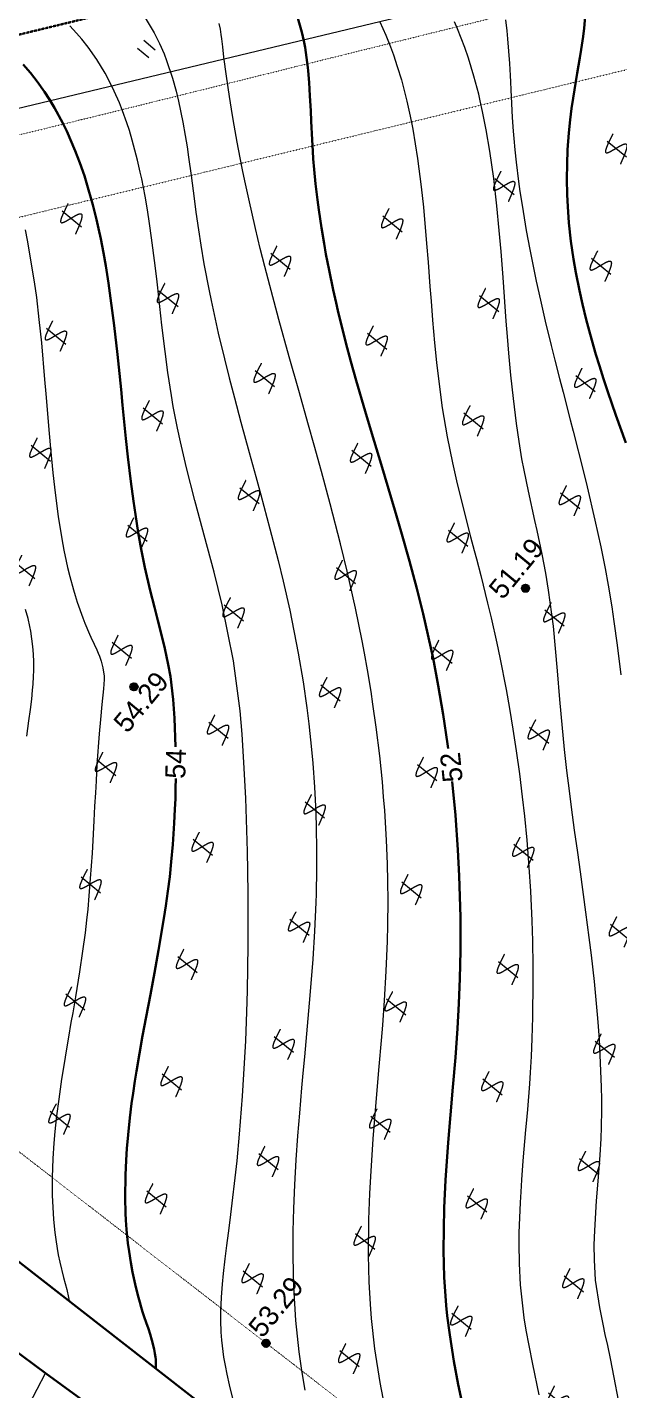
# Model space of a CAD drawing. Header units: millimetres. Extents: x -2893842 to -949497, y -1203244 to 262218.
# Drawn here: x -2089677 to -2066059, y -830072 to -775716 of the extents above; entities that cross this region are included whole.
import ezdxf

# ---------------------------------------------------------------- set-up
doc = ezdxf.new("R2010")
doc.units = ezdxf.units.MM
doc.linetypes.add('g5_05x2', pattern=[3.5, 2.5, -1])
doc.linetypes.add('g5_366', pattern=[0.85, 0.1, -0.75])
doc.layers.get('0').update_dxf_attribs({"lineweight": 5})
for name, color, linetype in [('!!!_ Размеры', 7, 'Continuous'), ('10_Границы покрытий и угодий', 253, 'Continuous'), ('13_Растительность', 253, 'Continuous'), ('19_Горизонтали', 253, 'Continuous'), ('61_Отметки высоты поверхности', 253, 'Continuous')]:
    doc.layers.add(name, color=color, linetype=linetype)
doc.styles.add('LIKE17', font='d431.shx')
doc.styles.add('LIKE36', font='pragmai.shx')
doc.linetypes.add('g5_386_1', pattern='A,0,-0.75,[39,GUGK_2005.shx,S=0.5,R=0,X=0.55,Y=0],-0.75', length=1.5)

# ---------------------------------------------------------------- blocks, each defined once
blk = doc.blocks.new('g5_401')
at = {"color": 0, "lineweight": 20}
for points in [[(-0.2, 0), (-0.2, 0.6)], [(0.2, 0), (0.2, 0.6)]]:
    blk.add_lwpolyline(points, dxfattribs=at)
blk = doc.blocks.new('g5_411')
at = {"color": 0, "linetype": 'Continuous', "lineweight": 15}
for points in [[(0.375, 1), (0.365, 0.998), (0.355, 0.996), (0.346, 0.994), (0.336, 0.991), (0.326, 0.989), (0.316, 0.987), (0.307, 0.985), (0.297, 0.983), (0.287, 0.981), (0.277, 0.979), (0.268, 0.976), (0.258, 0.974), (0.248, 0.972), (0.238, 0.97), (0.228, 0.968), (0.219, 0.966), (0.209, 0.963), (0.199, 0.961), (0.189, 0.959), (0.18, 0.957), (0.17, 0.955), (0.16, 0.952), (0.15, 0.95), (0.141, 0.948), (0.131, 0.946), (0.121, 0.943), (0.111, 0.941), (0.102, 0.939), (0.092, 0.937), (0.082, 0.934), (0.073, 0.932), (0.063, 0.93), (0.053, 0.927), (0.043, 0.925), (0.034, 0.923), (0.024, 0.92), (0.014, 0.918), (0.005, 0.915), (-0.005, 0.913), (-0.015, 0.911), (-0.025, 0.908), (-0.034, 0.906), (-0.044, 0.903), (-0.054, 0.901), (-0.063, 0.898), (-0.073, 0.895), (-0.083, 0.893), (-0.092, 0.89), (-0.102, 0.887), (-0.111, 0.885), (-0.121, 0.882), (-0.131, 0.879), (-0.14, 0.876), (-0.15, 0.873), (-0.159, 0.87), (-0.169, 0.867), (-0.178, 0.864), (-0.188, 0.861), (-0.197, 0.858), (-0.207, 0.855), (-0.216, 0.852), (-0.226, 0.849), (-0.235, 0.845), (-0.245, 0.842), (-0.254, 0.838), (-0.263, 0.834), (-0.272, 0.831), (-0.282, 0.827), (-0.291, 0.823), (-0.3, 0.818), (-0.309, 0.814), (-0.318, 0.809), (-0.327, 0.805), (-0.335, 0.799), (-0.344, 0.794), (-0.352, 0.788), (-0.36, 0.782), (-0.367, 0.775), (-0.374, 0.768), (-0.379, 0.76), (-0.383, 0.75), (-0.385, 0.741), (-0.384, 0.731), (-0.38, 0.721), (-0.375, 0.713), (-0.369, 0.705), (-0.361, 0.698), (-0.354, 0.692), (-0.346, 0.686), (-0.337, 0.681), (-0.329, 0.675), (-0.32, 0.67), (-0.312, 0.665), (-0.303, 0.661), (-0.294, 0.656), (-0.285, 0.652), (-0.276, 0.647), (-0.267, 0.643), (-0.258, 0.639), (-0.249, 0.635), (-0.239, 0.631), (-0.23, 0.627), (-0.221, 0.623), (-0.212, 0.619), (-0.202, 0.616), (-0.193, 0.612), (-0.184, 0.608), (-0.174, 0.605), (-0.165, 0.601), (-0.156, 0.597), (-0.146, 0.594), (-0.137, 0.59), (-0.128, 0.587), (-0.118, 0.584), (-0.109, 0.58), (-0.099, 0.577), (-0.09, 0.573), (-0.081, 0.57), (-0.071, 0.567), (-0.062, 0.563), (-0.052, 0.56), (-0.043, 0.556), (-0.034, 0.553), (-0.024, 0.55), (-0.015, 0.546), (-0.005, 0.543), (0.004, 0.54), (0.013, 0.536), (0.023, 0.533), (0.032, 0.53), (0.042, 0.526), (0.051, 0.523), (0.061, 0.519), (0.07, 0.516), (0.079, 0.513), (0.089, 0.509), (0.098, 0.506), (0.108, 0.502), (0.117, 0.499), (0.126, 0.495), (0.136, 0.492), (0.145, 0.488), (0.154, 0.485), (0.164, 0.481), (0.173, 0.477), (0.182, 0.474), (0.191, 0.47), (0.201, 0.466), (0.21, 0.462), (0.219, 0.458), (0.228, 0.454), (0.238, 0.45), (0.247, 0.446), (0.256, 0.442), (0.265, 0.438), (0.274, 0.433), (0.283, 0.429), (0.292, 0.425), (0.301, 0.42), (0.309, 0.415), (0.318, 0.41), (0.327, 0.405), (0.335, 0.4), (0.343, 0.394), (0.351, 0.388), (0.359, 0.382), (0.367, 0.375), (0.374, 0.368), (0.38, 0.36), (0.385, 0.352), (0.39, 0.343), (0.392, 0.333), (0.392, 0.323), (0.391, 0.313), (0.387, 0.304), (0.382, 0.295), (0.377, 0.287), (0.37, 0.279), (0.363, 0.272), (0.356, 0.266), (0.348, 0.259), (0.34, 0.253), (0.332, 0.248), (0.323, 0.242), (0.315, 0.237), (0.306, 0.232), (0.298, 0.227), (0.289, 0.222), (0.28, 0.217), (0.271, 0.213), (0.262, 0.208), (0.253, 0.204), (0.244, 0.2), (0.235, 0.196), (0.226, 0.192), (0.217, 0.188), (0.207, 0.184), (0.198, 0.18), (0.189, 0.176), (0.179, 0.173), (0.17, 0.169), (0.161, 0.165), (0.151, 0.162), (0.142, 0.158), (0.133, 0.155), (0.123, 0.151), (0.114, 0.148), (0.105, 0.145), (0.095, 0.141), (0.086, 0.138), (0.076, 0.135), (0.067, 0.132), (0.057, 0.129), (0.048, 0.125), (0.038, 0.122), (0.029, 0.119), (0.019, 0.116), (0.01, 0.113), (0, 0.11), (-0.009, 0.107), (-0.019, 0.104), (-0.028, 0.101), (-0.038, 0.098), (-0.048, 0.095), (-0.057, 0.092), (-0.067, 0.089), (-0.076, 0.086), (-0.086, 0.083), (-0.095, 0.08), (-0.105, 0.078), (-0.115, 0.075), (-0.124, 0.072), (-0.134, 0.069), (-0.143, 0.066), (-0.153, 0.063), (-0.162, 0.061), (-0.172, 0.058), (-0.182, 0.055), (-0.191, 0.052), (-0.201, 0.049), (-0.21, 0.047), (-0.22, 0.044), (-0.23, 0.041), (-0.239, 0.038), (-0.249, 0.036), (-0.259, 0.033), (-0.268, 0.03), (-0.278, 0.027), (-0.287, 0.025), (-0.297, 0.022), (-0.307, 0.019), (-0.316, 0.017), (-0.326, 0.014), (-0.336, 0.011), (-0.345, 0.008), (-0.355, 0.006), (-0.364, 0.003), (-0.374, 0), (-0.375, 0)], [(0, 1), (0, 0)]]:
    blk.add_lwpolyline(points, dxfattribs=at)
blk = doc.blocks.new('g5_330')
blk.add_hatch(color=0).paths.add_polyline_path([(-0.15, 0, 1), (0.15, 0, 1)])
at = {"color": 0}
blk.add_circle((0, 0), 0.15, dxfattribs=at)
blk = doc.blocks.new('Топо_07.04.17')
at = {"layer": '10_Границы покрытий и угодий', "color": 7, "linetype": 'g5_366', "lineweight": 20}
for points in [[(-274000, -652854), (-273793, -652131), (-273540, -651368), (-273409, -651033), (-273245, -650664), (-273067, -650314), (-272934, -650085), (-272745, -649807), (-272649, -649685), (-272506, -649528), (-272386, -649417), (-272273, -649328), (-272146, -649245), (-272004, -649173), (-271899, -649131), (-271748, -649083), (-271714, -649074), (-271524, -649032), (-270899, -648939), (-269336, -648739), (-254823, -647000), (-232827, -644207), (-211936, -641485), (-199354, -639820)], [(-197288, -718930), (-204773, -719886), (-257559, -668530), (-251392, -667724), (-252951, -655807), (-267834, -657754), (-268636, -651940), (-107028, -631588), (-108958, -686802), (-121305, -709015), (-142932, -712252)]]:
    blk.add_lwpolyline(points, dxfattribs=at)
at = {"layer": '10_Границы покрытий и угодий', "color": 7, "linetype": 'g5_05x2', "lineweight": 30}
blk.add_lwpolyline([(-277715, -649424), (-276908, -648638), (-276203, -647971), (-275711, -647533), (-275251, -647152), (-274773, -646788), (-274161, -646373), (-273673, -646087), (-272855, -645689), (-272030, -645371), (-271232, -645120), (-270253, -644867), (-269668, -644736), (-268251, -644465), (-266850, -644249), (-264390, -643974), (-252619, -643250), (-238434, -640999), (-226930, -639556), (-215812, -638289), (-207814, -637130)], dxfattribs=at)
at = {"layer": '10_Границы покрытий и угодий', "color": 7, "linetype": 'Continuous', "lineweight": 30}
for points in [[(-197334, -732795), (-199154, -729338), (-200007, -728018), (-200680, -727245), (-201331, -726520), (-201919, -725892), (-202764, -725058), (-203504, -724406), (-204036, -723989), (-204698, -723528), (-205660, -722935), (-207138, -722123), (-210119, -720640), (-210859, -720276), (-211363, -719965), (-211994, -719518), (-213081, -718649), (-214365, -717480), (-215802, -715998), (-220129, -710872), (-227585, -702614), (-241147, -689339), (-256405, -674032), (-271932, -657026)], [(-274048, -659132), (-267752, -665930), (-266067, -667747), (-262653, -671420), (-258787, -675562), (-255344, -679228), (-251720, -683023), (-248011, -686798), (-244174, -690542), (-243624, -691063), (-240639, -693832), (-237141, -697033)]]:
    blk.add_lwpolyline(points, dxfattribs=at)
at = {"layer": '13_Растительность', "color": 7, "linetype": 'g5_386_1', "lineweight": 20}
blk.add_lwpolyline([(-272932, -648151), (-248883, -645148), (-158968, -634074), (-107894, -627365)], dxfattribs=at)
at = {"layer": '19_Горизонтали', "color": 42, "linetype": 'Continuous', "lineweight": 20}
for points in [[(-218036, -697484), (-218102, -696556), (-218166, -695790), (-218215, -695269), (-218260, -694817), (-218302, -694400), (-218360, -693724), (-218399, -692621), (-218399, -692621), (-218358, -691808), (-218295, -691220), (-218213, -690645), (-218002, -689481), (-217848, -688702), (-217655, -687687), (-217546, -687032), (-217481, -686588), (-217391, -685893), (-217346, -685491), (-217296, -684989), (-217165, -683089), (-217132, -682245), (-217105, -680779), (-217105, -679722), (-217112, -679009), (-217129, -677990), (-217167, -676369), (-217187, -675593), (-217208, -674687), (-217227, -673760), (-217237, -673107), (-217244, -672284), (-217243, -671444), (-217219, -670022), (-217203, -669439), (-217168, -668294), (-217135, -666504), (-217161, -665052), (-217199, -664365), (-217259, -663606), (-217354, -662643), (-217398, -662227), (-217521, -661041), (-217597, -660184), (-217629, -659727), (-217666, -659027), (-217689, -658312), (-217700, -657304), (-217692, -656359), (-217673, -655487), (-217652, -654819), (-217631, -654198), (-217564, -652452), (-217527, -651421), (-217504, -650580), (-217487, -649586), (-217489, -648497), (-217499, -647943), (-217518, -647389), (-217566, -646527), (-217603, -646052), (-217627, -645789), (-217674, -645352), (-217707, -645086), (-217814, -644353), (-217954, -643608), (-218052, -643169), (-218257, -642395), (-218346, -642105)], [(-216309, -642256), (-216306, -642698), (-216310, -643020), (-216349, -644004), (-216377, -644477), (-216394, -644736), (-216415, -645060), (-216448, -645596), (-216479, -646159), (-216501, -646699), (-216509, -646991), (-216518, -647453), (-216522, -647950), (-216514, -648717), (-216505, -649125), (-216486, -649674), (-216432, -650702), (-216378, -651465), (-216333, -652015), (-216263, -652758), (-216182, -653520), (-216083, -654373), (-215957, -655375), (-215878, -655965), (-215775, -656714), (-215697, -657273), (-215536, -658409), (-215472, -658865), (-215246, -660519), (-215167, -661138), (-215008, -662486), (-215008, -662486), (-214899, -663580), (-214827, -664454), (-214782, -665128), (-214736, -666008), (-214713, -666597), (-214688, -667541), (-214675, -668741)], [(-221308, -641764), (-221126, -642330), (-220995, -642803), (-220912, -643140), (-220810, -643614), (-220709, -644163), (-220584, -645038), (-220520, -645650), (-220477, -646177), (-220419, -647362), (-220401, -648493), (-220407, -649310), (-220441, -650764), (-220467, -651519), (-220503, -652482), (-220525, -653074), (-220550, -653828), (-220574, -654744), (-220585, -655529), (-220584, -656402), (-220562, -657353), (-220498, -658517), (-220403, -659581), (-220307, -660433), (-220213, -661176), (-220083, -662118), (-220015, -662594), (-219935, -663146), (-219885, -663493), (-219790, -664166), (-219639, -665301), (-219568, -665892), (-219456, -666930), (-219401, -667511), (-219297, -668798), (-219247, -669567), (-219204, -670402), (-219170, -671277), (-219146, -672204), (-219137, -673131), (-219139, -673910), (-219154, -674868), (-219189, -675949), (-219236, -676905), (-219313, -678087), (-219379, -678890), (-219475, -679890), (-219542, -680498), (-219722, -681917), (-219844, -682750), (-219958, -683466), (-220067, -684098), (-220146, -684538), (-220341, -685548), (-220451, -686100), (-220500, -686341), (-220746, -687562), (-220890, -688311), (-220975, -688777), (-221048, -689198), (-221229, -690396), (-221283, -690829), (-221360, -691610), (-221411, -692467), (-221411, -693790), (-221388, -694291), (-221347, -694908), (-221283, -695667), (-221165, -696911)], [(-227308, -696977), (-227403, -695707), (-227462, -694349), (-227463, -693133), (-227443, -692554), (-227391, -691674), (-227296, -690613), (-227121, -689197), (-226967, -688175), (-226853, -687496), (-226585, -686023), (-226239, -684267), (-226021, -683183), (-225816, -682159), (-225698, -681551), (-225515, -680579), (-225315, -679434), (-225130, -678241), (-225044, -677609), (-224929, -676649), (-224850, -675887), (-224787, -675176), (-224720, -674243), (-224657, -673058), (-224637, -672505), (-224621, -671912), (-224609, -670865), (-224618, -669710), (-224642, -668790), (-224661, -668282), (-224706, -667395), (-224747, -666731), (-224784, -666225), (-224901, -664899), (-225065, -663399), (-225205, -662290), (-225437, -660651), (-225640, -659329), (-225811, -658259), (-225945, -657436), (-226179, -656017), (-226405, -654642), (-226648, -653111), (-226892, -651464), (-226963, -650957), (-227063, -650213), (-227164, -649408), (-227300, -648197), (-227362, -647587), (-227409, -647081), (-227456, -646526), (-227504, -645896), (-227561, -644984), (-227583, -644562), (-227606, -644052), (-227632, -643226), (-227645, -642470), (-227648, -642053), (-227651, -641735), (-227655, -641555), (-227663, -641347), (-227677, -641109)], [(-233320, -695682), (-233394, -695119), (-233442, -694691), (-233472, -694339), (-233492, -693997), (-233498, -693323), (-233483, -692993), (-233446, -692540), (-233406, -692201), (-233317, -691613), (-233221, -691102), (-233132, -690677), (-233001, -690107), (-232875, -689591), (-232754, -689107), (-232626, -688593), (-232089, -686278), (-231869, -685228), (-231580, -683742), (-231348, -682438), (-231203, -681564), (-231026, -680416), (-230908, -679591), (-230671, -677773), (-230448, -675787), (-230353, -674822), (-230283, -674061), (-230114, -671943), (-230022, -670519), (-229969, -669393), (-229945, -668448), (-229945, -668448), (-229978, -666437), (-229978, -666437), (-230178, -664169), (-230354, -662841), (-230504, -661827), (-230795, -659905), (-230978, -658582), (-231102, -657527), (-231156, -656972), (-231225, -656086), (-231250, -655637), (-231285, -654714), (-231302, -653870), (-231310, -652819), (-231310, -651694), (-231310, -651078), (-231313, -650417), (-231329, -649298), (-231345, -648730), (-231368, -648177), (-231399, -647622), (-231455, -646915), (-231481, -646648), (-231536, -646159), (-231656, -645347), (-231728, -644951), (-231794, -644630), (-231911, -644137), (-232000, -643808), (-232149, -643326), (-232334, -642811), (-232435, -642562), (-232700, -641984), (-232981, -641466), (-233198, -641117), (-233380, -640850), (-233614, -640538)], [(-230594, -640560), (-230305, -641183), (-230135, -641643), (-230004, -642068), (-229933, -642338), (-229777, -643070), (-229693, -643595), (-229641, -644007), (-229563, -644866), (-229531, -645399), (-229511, -645854), (-229497, -646271), (-229481, -647009), (-229465, -647934), (-229455, -648484), (-229435, -649198), (-229410, -649820), (-229367, -650574), (-229284, -651668), (-229249, -652061), (-229110, -653385), (-228983, -654423), (-228878, -655203), (-228762, -656018), (-228613, -657017), (-228422, -658250), (-228268, -659232), (-228150, -659989), (-227943, -661368), (-227761, -662667), (-227656, -663500), (-227524, -664684), (-227377, -666432), (-227316, -667591), (-227285, -668634), (-227278, -669283), (-227286, -670307), (-227299, -670855), (-227338, -671812), (-227400, -672820), (-227450, -673450), (-227528, -674264), (-227622, -675092), (-227750, -676048), (-227800, -676386), (-227982, -677519), (-228178, -678622), (-228391, -679731), (-228514, -680351), (-228761, -681560), (-228947, -682456), (-229081, -683100), (-229199, -683672), (-229400, -684665), (-229575, -685560), (-229751, -686504), (-229920, -687484), (-230067, -688418), (-230192, -689322), (-230309, -690321), (-230415, -691522), (-230484, -692870), (-230493, -694123), (-230472, -694884), (-230430, -695666)], [(-238519, -668499), (-238366, -667905), (-238254, -667455), (-238159, -667054), (-238082, -666702), (-238034, -666460), (-237982, -666167), (-237945, -665923), (-237905, -665584), (-237882, -665282), (-237872, -664968), (-237890, -664352), (-237905, -664167), (-237941, -663840), (-237995, -663470)], [(-236310, -648418), (-236271, -648838), (-236179, -650523), (-236166, -651156), (-236162, -652035), (-236173, -652977), (-236208, -654435), (-236226, -655014), (-236272, -656594), (-236286, -657200), (-236301, -658169), (-236302, -658746), (-236299, -659199), (-236283, -659927), (-236242, -660837), (-236210, -661294), (-236170, -661742), (-236142, -662000), (-236097, -662363), (-236015, -662905), (-235972, -663144), (-235919, -663411), (-235768, -664056), (-235710, -664272), (-235571, -664733), (-235530, -664859), (-235433, -665148), (-235357, -665383), (-235314, -665530), (-235281, -665654), (-235234, -665857), (-235193, -666125), (-235184, -666470), (-235195, -666593), (-235262, -666965), (-235401, -667579), (-235526, -668164), (-235639, -668728), (-235863, -669936), (-235974, -670578), (-236055, -671052), (-236144, -671583), (-236240, -672157), (-236370, -672925), (-236458, -673432), (-236639, -674425), (-236773, -675106), (-236883, -675634), (-236976, -676057), (-237092, -676555), (-237270, -677265), (-237489, -678080), (-237763, -679050), (-237942, -679668), (-238054, -680050), (-238217, -680610), (-238348, -681064), (-238533, -681715), (-238679, -682244), (-238886, -683033), (-239044, -683684), (-239180, -684292), (-239274, -684754), (-239383, -685359), (-239495, -686105), (-239574, -686808), (-239633, -687780), (-239640, -688294), (-239635, -688580), (-239620, -688946), (-239604, -689199), (-239577, -689501), (-239499, -690122), (-239419, -690612), (-239389, -690931), (-239372, -691076)], [(-241449, -695024), (-240639, -693832)]]:
    blk.add_lwpolyline(points, dxfattribs=at)
at = {"layer": '19_Горизонтали', "color": 42, "linetype": 'Continuous', "lineweight": 30}
for points in [[(-213443, -659570), (-213706, -658422), (-213917, -657468), (-214029, -656933), (-214136, -656393), (-214223, -655927), (-214365, -655097), (-214455, -654494), (-214535, -653879), (-214595, -653322), (-214655, -652592), (-214686, -652049), (-214707, -651330), (-214704, -650583), (-214679, -649941), (-214649, -649474), (-214588, -648828), (-214517, -648258), (-214430, -647694), (-214304, -647019), (-214191, -646505), (-214084, -646069), (-213978, -645666), (-213703, -644694), (-213531, -644094), (-213441, -643770), (-213307, -643265), (-213226, -642933), (-213100, -642342)], [(-224532, -641249), (-224438, -641823), (-224402, -642182), (-224384, -642446), (-224367, -643261), (-224368, -643383), (-224382, -643857), (-224407, -644386), (-224445, -644989), (-224473, -645402), (-224521, -646147), (-224544, -646598), (-224556, -646895), (-224569, -647323), (-224577, -647903), (-224575, -648542), (-224568, -648953), (-224544, -649673), (-224511, -650303), (-224483, -650733), (-224433, -651383), (-224357, -652181), (-224298, -652718), (-224263, -653018), (-224088, -654338), (-223974, -655104), (-223850, -655883), (-223636, -657136), (-223472, -658056), (-223243, -659306), (-223058, -660315), (-222899, -661197), (-222744, -662078), (-222545, -663289), (-222380, -664394), (-222243, -665428), (-222054, -667237), (-221969, -668346), (-221904, -669511), (-221864, -670697), (-221861, -670879)], [(-232669, -669586), (-232584, -668454), (-232552, -667706), (-232556, -666773), (-232584, -666291), (-232648, -665637), (-232717, -665090), (-232799, -664508), (-232880, -663960), (-232975, -663279), (-233082, -662348), (-233144, -661603), (-233186, -660922), (-233217, -660204), (-233233, -659663), (-233246, -658864), (-233250, -657880), (-233246, -657146), (-233240, -656608), (-233230, -655802), (-233222, -655176), (-233211, -654280), (-233207, -653778), (-233206, -652613), (-233241, -650905), (-233273, -650205), (-233305, -649686), (-233350, -649118), (-233390, -648697), (-233431, -648332), (-233510, -647729), (-233659, -646830), (-233715, -646548), (-233835, -646011), (-233964, -645510), (-234213, -644698), (-234334, -644359), (-234596, -643712), (-234757, -643363), (-234921, -643034), (-235165, -642595), (-235395, -642219), (-235643, -641853)], [(-236249, -694132), (-236226, -693983), (-236210, -693790), (-236207, -693689), (-236210, -693542), (-236221, -693368), (-236270, -692997), (-236314, -692757), (-236360, -692539), (-236417, -692281), (-236470, -692039), (-236512, -691838), (-236548, -691651), (-236585, -691444), (-236617, -691251), (-236675, -690833), (-236738, -690221), (-236764, -689825), (-236781, -689389), (-236786, -689053), (-236778, -688504), (-236763, -688133), (-236746, -687856), (-236693, -687236), (-236582, -686340), (-236488, -685750), (-236405, -685292), (-236296, -684755), (-236148, -684091), (-236012, -683532), (-235909, -683130), (-235784, -682664), (-235673, -682264), (-235274, -680900), (-235048, -680158), (-234779, -679290), (-234629, -678803), (-234523, -678457), (-234255, -677571), (-233902, -676347), (-233766, -675847), (-233620, -675282), (-233484, -674719), (-233351, -674128), (-233213, -673453), (-233059, -672615), (-232969, -672060), (-232907, -671649), (-232849, -671225), (-232802, -670848)], [(-221853, -672207), (-221871, -673553), (-221927, -674942), (-221991, -675980), (-222132, -677628), (-222282, -678958), (-222428, -680047), (-222581, -681043), (-222749, -682023), (-222962, -683159), (-223194, -684332), (-223411, -685413), (-223626, -686500), (-223901, -687985), (-224078, -689068), (-224199, -689918), (-224298, -690755), (-224390, -691821), (-224441, -692947), (-224446, -693372), (-224435, -694132), (-224385, -695190), (-224316, -696136), (-224238, -697019)]]:
    blk.add_lwpolyline(points, dxfattribs=at)
at = {"layer": '13_Растительность', "color": 7, "linetype": 'Continuous', "lineweight": 20, "xscale": 999.9999999999995, "yscale": 999.9999999999995, "zscale": 999.9999999999995, "rotation": 43.98139083737546}
for name, p in [('g5_401', (-230481, -642023, -67200)), ('g5_411', (-212131, -648236, -67200)), ('g5_411', (-234061, -648553, -67200)), ('g5_411', (-216746, -649215, -67200)), ('g5_411', (-221360, -650193, -67200)), ('g5_411', (-225974, -651172, -67200)), ('g5_411', (-230589, -652151, -67200)), ('g5_411', (-235203, -653130, -67200)), ('g5_411', (-213274, -652812, -67200)), ('g5_411', (-217888, -653791, -67200)), ('g5_411', (-222502, -654770, -67200)), ('g5_411', (-227117, -655749, -67200)), ('g5_411', (-231731, -656728, -67200)), ('g5_411', (-214416, -657389, -67200)), ('g5_411', (-236345, -657706, -67200)), ('g5_411', (-219030, -658368, -67200)), ('g5_411', (-223645, -659347, -67200)), ('g5_411', (-228259, -660325, -67200)), ('g5_411', (-232873, -661304, -67200)), ('g5_411', (-237487, -662283, -67200)), ('g5_411', (-215558, -661966, -67200)), ('g5_411', (-220172, -662944, -67200)), ('g5_411', (-224787, -663923, -67200)), ('g5_411', (-229401, -664902, -67200)), ('g5_411', (-234015, -665881, -67200)), ('g5_411', (-216700, -666542, -67200)), ('g5_411', (-221315, -667521, -67200)), ('g5_411', (-225929, -668500, -67200)), ('g5_411', (-230543, -669479, -67200)), ('g5_411', (-235158, -670457, -67200)), ('g5_411', (-217842, -671119, -67200)), ('g5_411', (-222457, -672098, -67200)), ('g5_411', (-227071, -673076, -67200)), ('g5_411', (-231685, -674055, -67200)), ('g5_411', (-236300, -675034, -67200)), ('g5_411', (-218985, -675696, -67200)), ('g5_411', (-223599, -676674, -67200)), ('g5_411', (-228213, -677653, -67200)), ('g5_411', (-232828, -678632, -67200)), ('g5_411', (-215513, -679293, -67200)), ('g5_411', (-237442, -679611, -67200)), ('g5_411', (-220127, -680272, -67200)), ('g5_411', (-224741, -681251, -67200)), ('g5_411', (-229356, -682230, -67200)), ('g5_411', (-233970, -683208, -67200)), ('g5_411', (-238584, -684187, -67200)), ('g5_411', (-216655, -683870, -67200)), ('g5_411', (-221269, -684849, -67200)), ('g5_411', (-225883, -685828, -67200)), ('g5_411', (-230498, -686806, -67200)), ('g5_411', (-235112, -687785, -67200)), ('g5_411', (-217797, -688447, -67200)), ('g5_411', (-222411, -689425, -67200)), ('g5_411', (-227026, -690404, -67200)), ('g5_411', (-231640, -691383, -67200)), ('g5_411', (-218939, -693023, -67200)), ('g5_411', (-223553, -694002, -67200)), ('g5_411', (-228168, -694981, -67200)), ('g5_411', (-220081, -697600, -67200))]:
    blk.add_blockref(name, p, dxfattribs=at)
at = {"layer": '61_Отметки высоты поверхности', "color": 7, "linetype": 'Continuous', "lineweight": 20, "xscale": 999.9999999999995, "yscale": 999.9999999999995, "zscale": 999.9999999999995, "rotation": 43.98139083737546}
for p in [(-218070, -664876, -67200), (-234047, -667023, -67200), (-231760, -693640, -67200)]:
    blk.add_blockref('g5_330', p, dxfattribs=at)
at = {"layer": '19_Горизонтали', "color": 42, "linetype": 'Continuous', "lineweight": 15, "style": 'LIKE36'}
for s, rotation, p in [('54', 81.6197, (-232431, -670908, -33200)), ('52', 89.345, (-221423, -672242, -33200))]:
    blk.add_text(s, height=800, rotation=rotation, dxfattribs=at).set_placement(p)
at = {"layer": '61_Отметки высоты поверхности', "color": 7, "linetype": 'Continuous', "lineweight": 15, "style": 'LIKE17'}
for s, p in [('51.19', (-219033, -665265, -46700)), ('54.29', (-234521, -668869, -46700)), ('53.29', (-231888, -693453, -46700))]:
    blk.add_text(s, height=800, rotation=43.9814, dxfattribs=at).set_placement(p)

msp = doc.modelspace()

# ---------------------------------------------------------------- block references
at = {"layer": '!!!_ Размеры', "color": 1, "lineweight": 0, "rotation": 6.471407436947433}
msp.add_blockref('Топо_07.04.17', (-1928038.79367, -112877.83782), dxfattribs=at)

doc.saveas('drawing.dxf')
